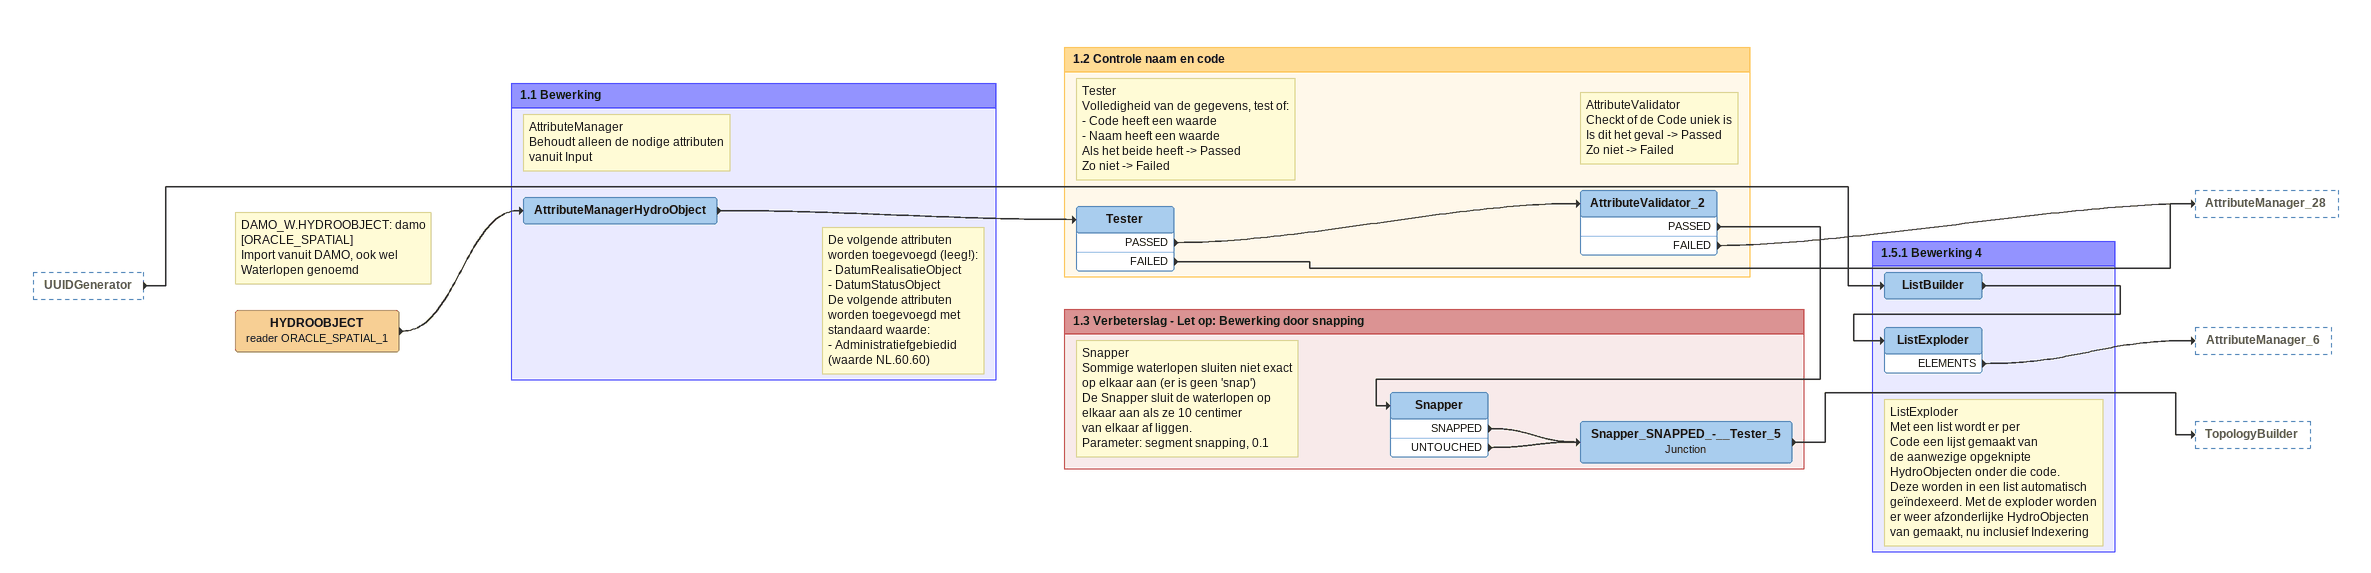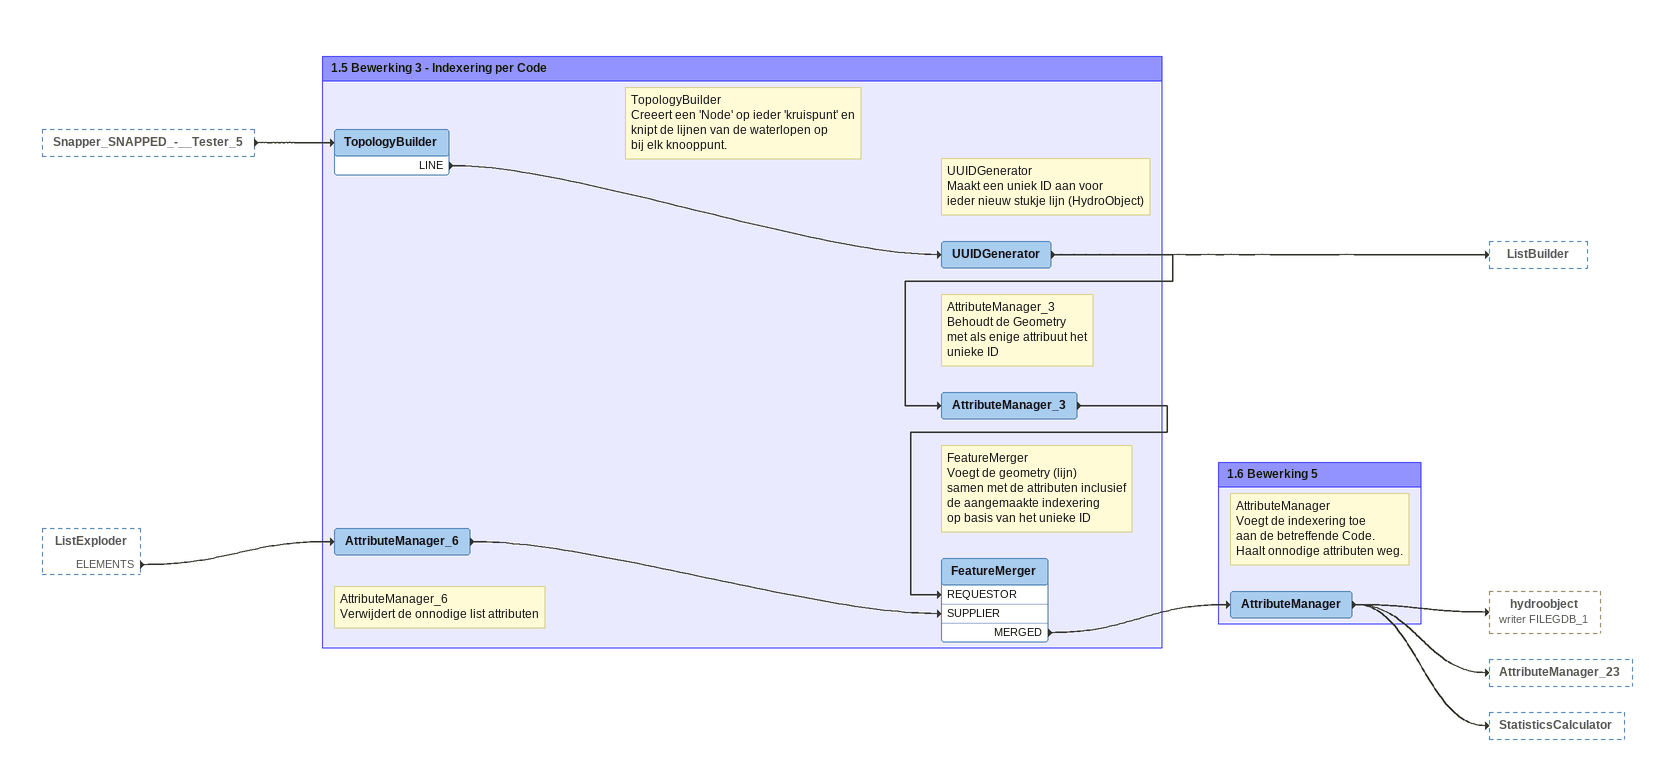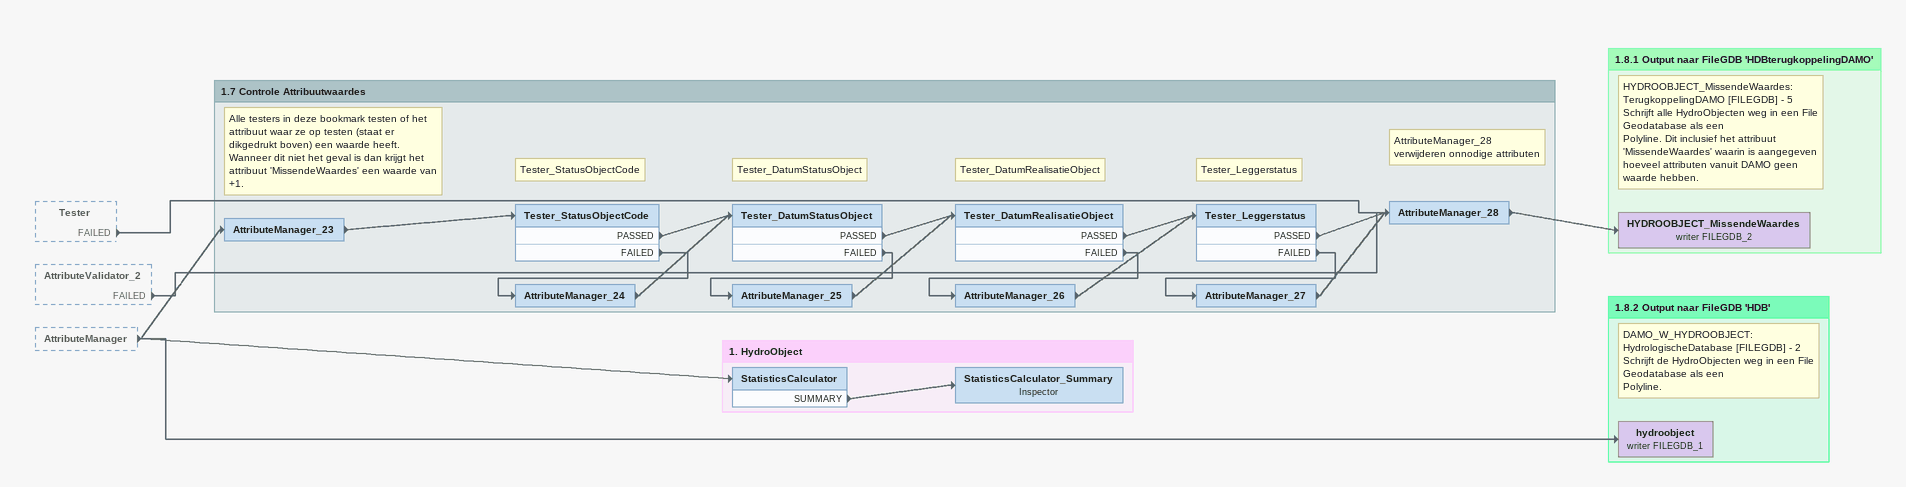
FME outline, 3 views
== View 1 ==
UUIDGenerator [outside]
    -> ListBuilder
Note: DAMO_W.HYDROOBJECT: damo [ORACLE_SPATIAL] / Import vanuit DAMO, ook wel Waterlopen genoemd
HYDROOBJECT (reader ORACLE_SPATIAL_1)
    -> AttributeManagerHydroObject

Bookmark: 1.1 Bewerking
Note: AttributeManager / Behoudt alleen de nodige attributen vanuit Input
Note: De volgende attributen / worden toegevoegd (leeg!): / - DatumRealisatieObject / - DatumStatusObject / De volgende attributen / worden toegevoegd met / standaard waarde: / - Administratiefgebiedid / (waarde NL.60.60)
AttributeManagerHydroObject
    -> Tester

Bookmark: 1.2 Controle naam en code
Note: Tester / Volledigheid van de gegevens, test of: / - Code heeft een waarde / - Naam heeft een waarde / Als het beide heeft -> Passed / Zo niet -> Failed
Tester
    PASSED -> AttributeValidator_2
    FAILED -> AttributeManager_28
Note: AttributeValidator / Checkt of de Code uniek is / Is dit het geval -> Passed / Zo niet -> Failed
AttributeValidator_2
    PASSED -> Snapper
    FAILED -> AttributeManager_28

Bookmark: 1.3 Verbeterslag - Let op: Bewerking door snapping
Note: Snapper / Sommige waterlopen sluiten niet exact op elkaar aan (er is geen 'snap') / De Snapper sluit de waterlopen op elkaar aan als ze 10 centimer / van elkaar af liggen. / Parameter: segment snapping, 0.1
Snapper
    SNAPPED -> Snapper_SNAPPED_-__Tester_5
    UNTOUCHED -> Snapper_SNAPPED_-__Tester_5
Snapper_SNAPPED_-__Tester_5: Junction
    -> TopologyBuilder

Bookmark: 1.5.1 Bewerking 4
ListBuilder
    -> ListExploder
Note: ListExploder / Met een list wordt er per / Code een lijst gemaakt van / de aanwezige opgeknipte / HydroObjecten onder die code. / Deze worden in een list automatisch / geïndexeerd. Met de exploder worden / er weer afzonderlijke HydroObjecten / van gemaakt, nu inclusief Indexering
ListExploder
    ELEMENTS -> AttributeManager_6

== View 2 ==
Snapper_SNAPPED_-__Tester_5 [outside]
    -> TopologyBuilder
ListExploder [outside]
    ELEMENTS -> AttributeManager_6

Bookmark: 1.5 Bewerking 3 - Indexering per Code
Note: TopologyBuilder / Creeert een 'Node' op ieder 'kruispunt' en / knipt de lijnen van de waterlopen op / bij elk knooppunt.
TopologyBuilder
    LINE -> UUIDGenerator
Note: UUIDGenerator / Maakt een uniek ID aan voor / ieder nieuw stukje lijn (HydroObject)
UUIDGenerator
    -> ListBuilder
    -> AttributeManager_3
Note: AttributeManager_6 / Verwijdert de onnodige list attributen
AttributeManager_6
    -> FeatureMerger [SUPPLIER]
Note: AttributeManager_3 / Behoudt de Geometry / met als enige attribuut het / unieke ID
AttributeManager_3
    -> FeatureMerger [REQUESTOR]
Note: FeatureMerger / Voegt de geometry (lijn) / samen met de attributen inclusief / de aangemaakte indexering / op basis van het unieke ID
FeatureMerger
    MERGED -> AttributeManager

Bookmark: 1.6 Bewerking 5
Note: AttributeManager / Voegt de indexering toe / aan de betreffende Code. / Haalt onnodige attributen weg.
AttributeManager
    -> hydroobject (writer FILEGDB_1)
    -> AttributeManager_23
    -> StatisticsCalculator

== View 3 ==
Tester [outside]
    FAILED -> AttributeManager_28
AttributeValidator_2 [outside]
    FAILED -> AttributeManager_28
AttributeManager [outside]
    -> hydroobject (writer FILEGDB_1)
    -> AttributeManager_23
    -> StatisticsCalculator

Bookmark: 1.7 Controle Attribuutwaardes
Note: Alle testers in deze bookmark testen of het attribuut waar ze op testen (staat er dikgedrukt boven) een waarde heeft. Wanneer dit niet het geval is dan krijgt het attribuut 'MissendeWaardes' een waarde van +1.
AttributeManager_23
    -> Tester_StatusObjectCode
Note: Tester_StatusObjectCode
Tester_StatusObjectCode
    PASSED -> Tester_DatumStatusObject
    FAILED -> AttributeManager_24
AttributeManager_24
    -> Tester_DatumStatusObject
Note: Tester_DatumStatusObject
Tester_DatumStatusObject
    PASSED -> Tester_DatumRealisatieObject
    FAILED -> AttributeManager_25
AttributeManager_25
    -> Tester_DatumRealisatieObject
Note: Tester_DatumRealisatieObject
Tester_DatumRealisatieObject
    PASSED -> Tester_Leggerstatus
    FAILED -> AttributeManager_26
AttributeManager_26
    -> Tester_Leggerstatus
Note: Tester_Leggerstatus
Tester_Leggerstatus
    PASSED -> AttributeManager_28
    FAILED -> AttributeManager_27
AttributeManager_27
    -> AttributeManager_28
Note: AttributeManager_28 / verwijderen onnodige attributen
AttributeManager_28
    -> HYDROOBJECT_MissendeWaardes (writer FILEGDB_2)

Bookmark: 1.8.1 Output naar FileGDB 'HDBterugkoppelingDAMO'
Note: HYDROOBJECT_MissendeWaardes: TerugkoppelingDAMO [FILEGDB] - 5 / Schrijft alle HydroObjecten weg in een File Geodatabase als een / Polyline. Dit inclusief het attribuut 'MissendeWaardes' waarin is aangegeven / hoeveel attributen vanuit DAMO geen waarde hebben.
HYDROOBJECT_MissendeWaardes (writer FILEGDB_2)

Bookmark: 1. HydroObject
StatisticsCalculator
    SUMMARY -> StatisticsCalculator_Summary
StatisticsCalculator_Summary: Inspector

Bookmark: 1.8.2 Output naar FileGDB 'HDB'
Note: DAMO_W_HYDROOBJECT: HydrologischeDatabase [FILEGDB] - 2 / Schrijft de HydroObjecten weg in een File Geodatabase als een / Polyline.
hydroobject (writer FILEGDB_1)
